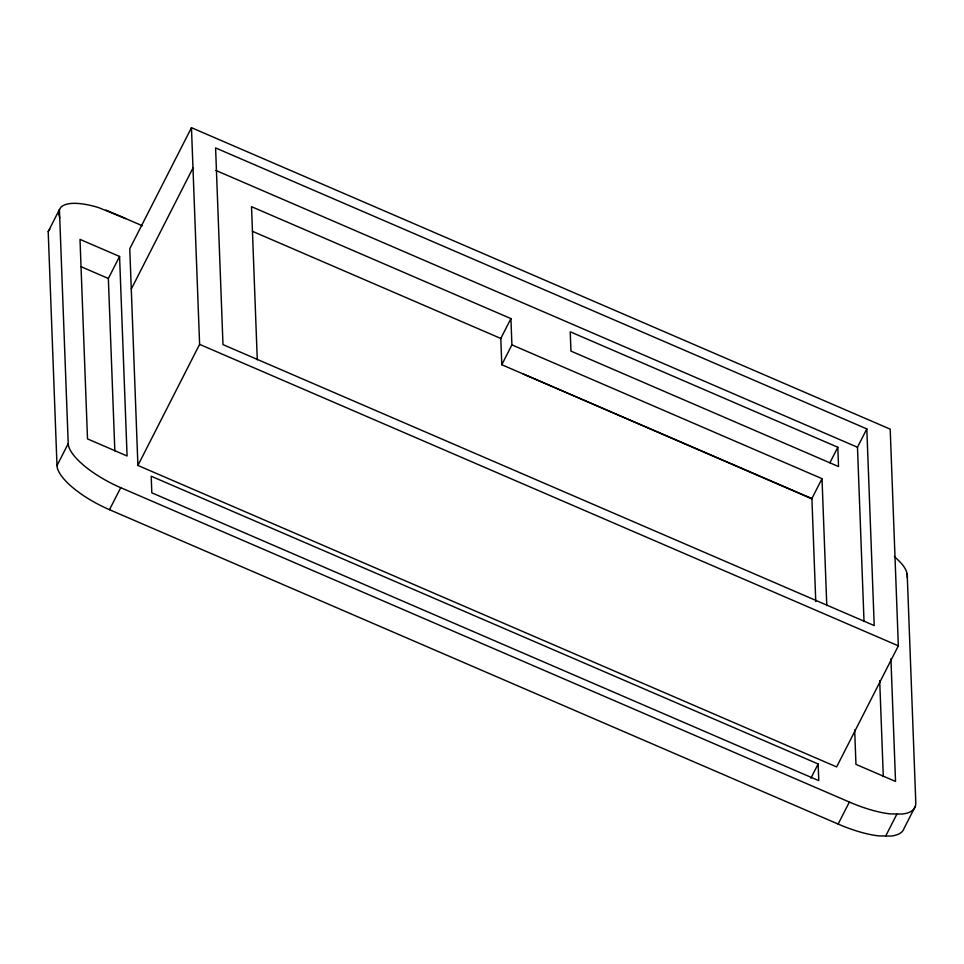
<?xml version="1.0" encoding="UTF-8"?>
<svg xmlns="http://www.w3.org/2000/svg" width="964" height="964" viewBox="0 0 964 964"><rect width="100%" height="100%" fill="white"/><g stroke="black" fill="none" stroke-linecap="round" stroke-linejoin="round"><path stroke-width="1.45" d="M907.341 577.617C908.016 568.724 900.256 562.072 894.351 556.505M56.996 465.624L48.2 231.613L59.419 209.598L68.215 443.609L56.996 465.624A57.165 19.364 27 0 0 109.498 509.691L838.138 824.063A74.674 25.293 27 0 0 879.011 835.921L891.278 836.041A74.674 25.293 27 0 0 904.148 828.209L915.366 806.193M114.837 450.911L108.354 278.476L119.572 256.46L80 239.385L87.507 438.897L127.079 455.972L119.572 256.46M191.462 127.682L129.766 248.784L137.912 465.455L836.631 766.922L898.34 645.832L890.194 429.149L191.462 127.682L199.608 344.365L137.912 465.455M131.285 289.067L192.981 167.977M109.498 509.691L120.717 487.676A57.165 19.364 27 0 1 68.215 443.609M815.761 601.584L811.893 498.533L501.786 364.729L500.798 338.472L510.92 318.602L251.52 206.682L257.28 359.813M501.786 364.729L511.908 344.871L510.92 318.602M829.896 462.78L837.812 447.248L570.23 331.797L570.953 351.113L838.547 466.564L837.812 447.248M811.893 498.533L822.015 478.662L511.908 344.871M864.021 621.406L857.478 447.248L866.817 428.908L215.587 147.926L222.985 344.606L874.215 625.576L866.817 428.908M810.893 778.225L818.147 763.982L151.203 476.228L151.818 492.809L818.773 780.647L818.147 763.982M838.138 824.063L849.356 802.048A74.674 25.293 27 0 0 890.23 813.893L902.497 814.026A74.674 25.293 27 0 0 915.8 802.735L907.184 573.737M885.555 836.318L896.773 814.303M48.2 231.613L49.839 229.119M215.912 170.459L857.478 447.248M252.435 231.312L500.798 338.472M811.905 498.87L522.922 373.863M105.98 210.068L142.323 225.757M81.072 266.703L108.354 278.476M199.608 344.365L898.34 645.832M120.717 487.676L849.356 802.048M125.742 218.599L98.28 207.489A63.961 21.666 27 0 0 61.057 207.103L59.141 210.007L58.696 213.647L59.732 217.912M890.917 658.725L895.532 781.442L855.96 764.368L854.67 729.953M879.698 680.741L883.301 776.526M822.015 478.662L826.787 605.525"/></g></svg>
